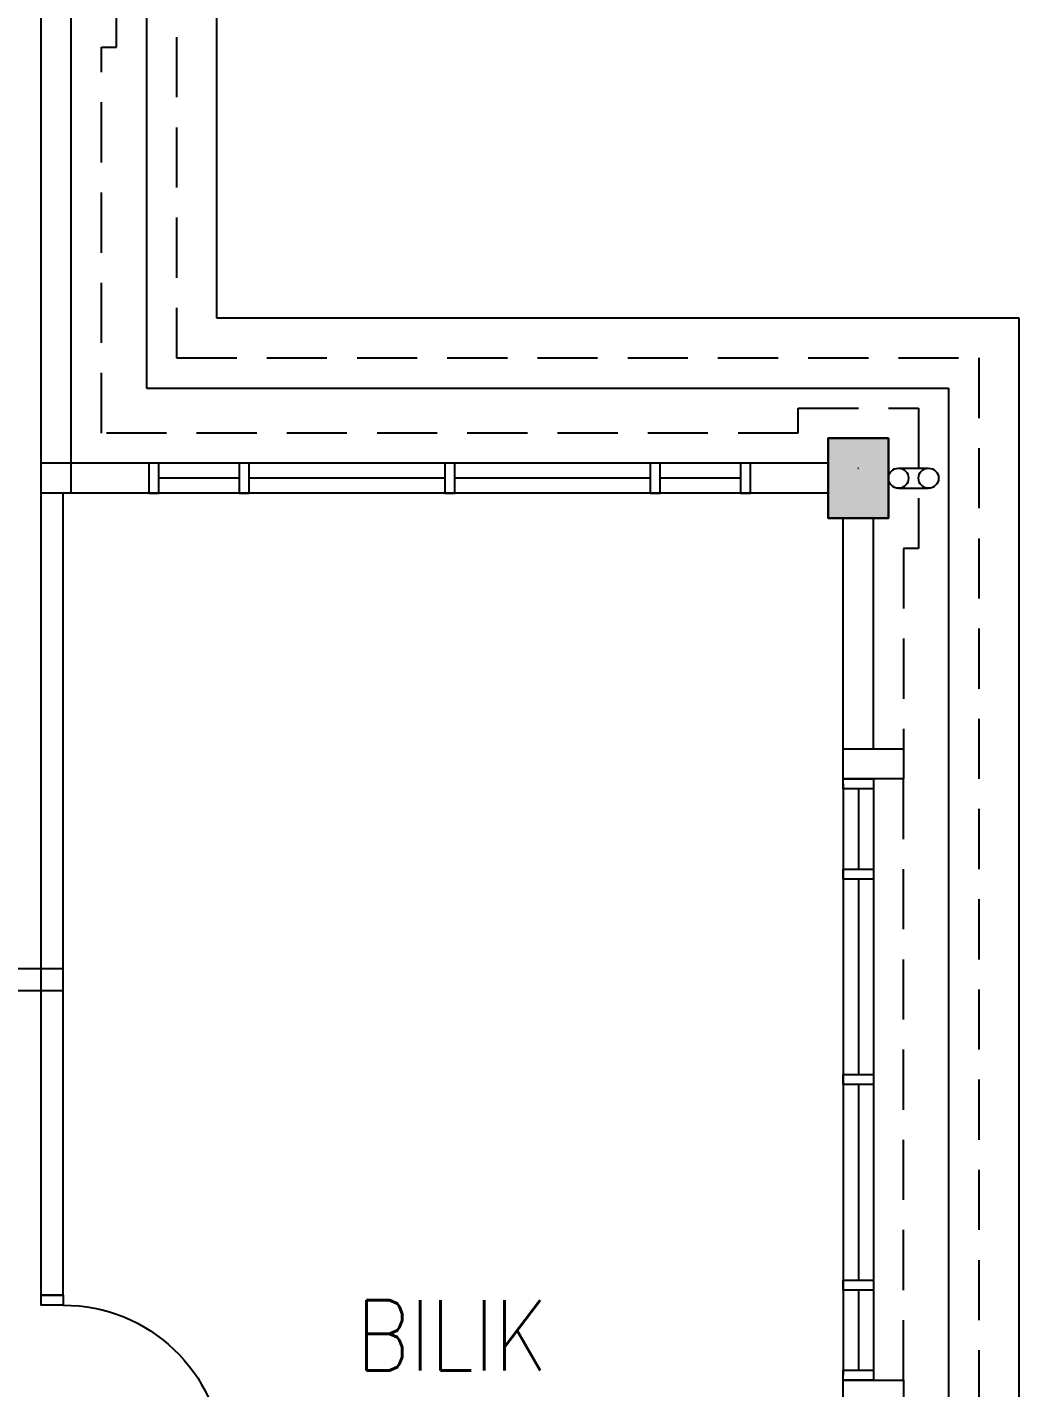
# Model space of a CAD drawing. Header units: inches. Extents: x -86408137 to 595769, y 1041006 to 3160331.
# Drawn here: x 406153 to 411098, y 1091532 to 1098319 of the extents above; entities that cross this region are included whole.
import ezdxf
from ezdxf.enums import TextEntityAlignment as Align

# ---------------------------------------------------------------- set-up
doc = ezdxf.new("R2010")
doc.units = ezdxf.units.IN
doc.header["$MEASUREMENT"] = 0
doc.linetypes.add('HIDDEN', pattern=[0.375, 0.25, -0.125])
doc.layers.add('COLUMN', color=8, linetype='Continuous', lineweight=30)
doc.layers.add('t3', color=8, linetype='Continuous', lineweight=25)
for name, color, linetype in [('DOOR', 2, 'Continuous'), ('DOWNPIPE', 8, 'Continuous'), ('LW', 2, 'Continuous'), ('partition', 8, 'Continuous'), ('WALL', 1, 'Continuous'), ('WIN', 9, 'Continuous')]:
    doc.layers.add(name, color=color, linetype=linetype)
doc.styles.add('LAILA', font='romans.shx', dxfattribs={"width": 0.85, "height": 350})

# ---------------------------------------------------------------- blocks, each defined once
blk = doc.blocks.new('dr16')
at = {"layer": 'DOOR', "color": 1}
blk.add_line((-2409712.2, -909070.8), (-2409602.2, -909070.8), dxfattribs=at)
for points in [[(-2409712.2, -909070.8), (-2409602.2, -909070.8), (-2409602.2, -909020.8), (-2409712.2, -909020.8)], [(-2410511.2, -909830.8), (-2409712.2, -909830.8), (-2409712.2, -909870.8), (-2410511.2, -909870.8)], [(-2409712.2, -909920.8), (-2409602.2, -909920.8), (-2409602.2, -909870.8), (-2409712.2, -909870.8)]]:
    blk.add_lwpolyline(points, close=True, dxfattribs=at)
at = {"layer": 'DOOR', "color": 9}
blk.add_arc((-2409712.2, -909870.8), 800, 90, 177.13402, dxfattribs=at)
blk = doc.blocks.new('WIN')
at = {"layer": 'WIN', "color": 1}
for p, q in [((-2479668.1, -915154.6), (-2476718.1, -915154.6)), ((-2479643.1, -915229.6), (-2479243.1, -915229.6)), ((-2479193.1, -915229.6), (-2478218.1, -915229.6)), ((-2478168.1, -915229.6), (-2477193.1, -915229.6)), ((-2477143.1, -915229.6), (-2476743.1, -915229.6)), ((-2479668.1, -915304.6), (-2476718.1, -915304.6))]:
    blk.add_line(p, q, dxfattribs=at)
for points in [[(-2479693.1, -915304.6), (-2479643.1, -915304.6), (-2479643.1, -915154.6), (-2479693.1, -915154.6)], [(-2479243.1, -915304.6), (-2479193.1, -915304.6), (-2479193.1, -915154.6), (-2479243.1, -915154.6)], [(-2478218.1, -915304.6), (-2478168.1, -915304.6), (-2478168.1, -915154.6), (-2478218.1, -915154.6)], [(-2477193.1, -915304.6), (-2477143.1, -915304.6), (-2477143.1, -915154.6), (-2477193.1, -915154.6)], [(-2476743.1, -915304.6), (-2476693.1, -915304.6), (-2476693.1, -915154.6), (-2476743.1, -915154.6)]]:
    blk.add_lwpolyline(points, close=True, dxfattribs=at)

msp = doc.modelspace()

# ---------------------------------------------------------------- linework, layer by layer
at = {"layer": 'COLUMN'}
msp.add_lwpolyline([(410447.7, 1096269.1), (410147.7, 1096269.1), (410147.7, 1095869.1), (410447.7, 1095869.1)], close=True, dxfattribs=at)
msp.add_solid([(410447.7, 1096269.1), (410147.7, 1096269.1), (410447.7, 1095869.1), (410147.7, 1095869.1)], dxfattribs=at)
at = {"layer": 'DOWNPIPE'}
for p, q in [((410497.7, 1096119.1), (410647.7, 1096119.1)), ((410497.7, 1096019.1), (410647.7, 1096019.1))]:
    msp.add_line(p, q, dxfattribs=at)
for centre in [(410497.7, 1096069.1), (410647.7, 1096069.1)]:
    msp.add_circle(centre, 50, dxfattribs=at)
at = {"layer": 'LW'}
for p, q in [((407097.7, 1099369.1), (407097.7, 1096869.1)), ((406747.7, 1099019.1), (406747.7, 1096519.1)), ((407097.7, 1096869.1), (411097.7, 1096869.1)), ((411097.7, 1096869.1), (411097.7, 1083269.1)), ((406747.7, 1096519.1), (410747.7, 1096519.1)), ((410747.7, 1096519.1), (410747.7, 1083619.1))]:
    msp.add_line(p, q, dxfattribs=at)
at = {"layer": 'LW', "linetype": 'HIDDEN', "ltscale": 1200}
for p, q in [((406897.7, 1099169.1), (406897.7, 1096669.1)), ((406897.7, 1096669.1), (410897.7, 1096669.1)), ((410897.7, 1096669.1), (410897.7, 1083469.1)), ((410522.7, 1091569.1), (410522.7, 1094569.1))]:
    msp.add_line(p, q, dxfattribs=at)
for points in [[(409997.7, 1096294.1), (406522.7, 1096294.1), (406522.7, 1098219.1), (406597.7, 1098219.1), (406597.7, 1098919.1), (405997.7, 1098919.1), (405997.7, 1098844.1), (398597.7, 1098844.1), (398597.7, 1098919.1), (397997.7, 1098919.1), (397997.7, 1098219.1), (398072.7, 1098219.1), (398072.7, 1096294.1), (394597.7, 1096294.1)], [(409997.7, 1096294.1), (409997.7, 1096419.1), (410597.7, 1096419.1), (410597.7, 1095719.1), (410522.7, 1095719.1), (410522.7, 1094719.1)]]:
    msp.add_lwpolyline(points, dxfattribs=at)
at = {"layer": 'LW'}
msp.add_lwpolyline([(410295.6, 1096119.1), (410297.7, 1096119.1)], dxfattribs=at)
at = {"layer": 'partition'}
for p, q in [((406222.7, 1091994.1), (406222.7, 1095994.1)), ((406332.7, 1091994.1), (406332.7, 1095994.1)), ((405302.7, 1093624.1), (406332.7, 1093624.1)), ((405302.7, 1093514.1), (406332.7, 1093514.1)), ((406332.7, 1091994.1), (406222.7, 1091994.1))]:
    msp.add_line(p, q, dxfattribs=at)
at = {"layer": 'WALL'}
for p, q in [((406222.7, 1095994.1), (406222.7, 1098644.1)), ((406372.7, 1095994.1), (406372.7, 1098644.1)), ((406810.2, 1096144.1), (406222.7, 1096144.1)), ((410147.7, 1096144.1), (409710.2, 1096144.1)), ((406810.2, 1095994.1), (406222.7, 1095994.1)), ((410147.7, 1095994.1), (409710.2, 1095994.1)), ((410222.7, 1094569.1), (410222.7, 1095869.1)), ((410372.7, 1094719.1), (410372.7, 1095869.1)), ((410222.7, 1088569.1), (410222.7, 1091569.1))]:
    msp.add_line(p, q, dxfattribs=at)
for points in [[(410222.7, 1094569.1), (410222.7, 1094719.1), (410522.7, 1094719.1), (410522.7, 1094569.1)], [(410222.7, 1091419.1), (410222.7, 1091569.1), (410522.7, 1091569.1), (410522.7, 1091419.1)]]:
    msp.add_lwpolyline(points, close=True, dxfattribs=at)

# ---------------------------------------------------------------- block references
at = {"layer": 'DOOR', "xscale": -1}
msp.add_blockref('dr16', (-2003379.5, 2001014.8), dxfattribs=at)
at = {"layer": 'WIN', "rotation": 180}
msp.add_blockref('WIN', (-2069932.9, 180839.5), dxfattribs=at)
at = {"layer": 'WIN', "xscale": -1, "rotation": 90}
msp.add_blockref('WIN', (-504931.9, -1385124), dxfattribs=at)

# ---------------------------------------------------------------- texts
at = {"layer": 't3', "style": 'LAILA', "width": 0.85}
msp.add_text('BILIK', height=350, dxfattribs=at).set_placement((407793.6, 1091968.3), align=Align.TOP_LEFT)

doc.saveas('drawing.dxf')
